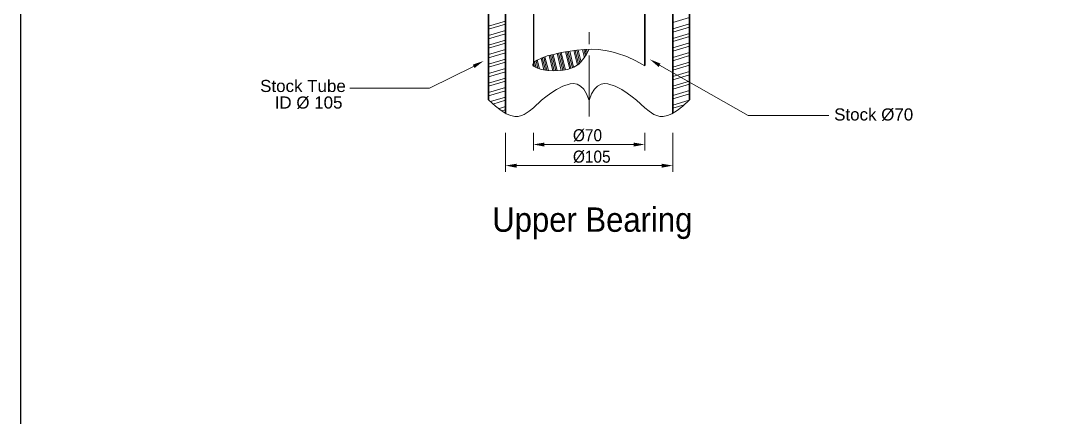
# Model space of a CAD drawing. Header units: inches. Extents: x 12838 to 25100, y 14333 to 18831.
# Drawn here: x 12838 to 13575, y 16610 to 16891 of the extents above; entities that cross this region are included whole.
import ezdxf

# ---------------------------------------------------------------- set-up
doc = ezdxf.new("R2010")
doc.units = ezdxf.units.IN
doc.header["$MEASUREMENT"] = 0
for name, color, linetype in [('1', 50, 'Continuous'), ('PDF5_Geometry', 7, 'Continuous'), ('PDF5_Solid Fills', 7, 'Continuous'), ('PDF5_Text', 7, 'Continuous')]:
    doc.layers.add(name, color=color, linetype=linetype)
doc.styles.add('PDF Arial', font='arial.ttf')

msp = doc.modelspace()

# ---------------------------------------------------------------- linework, layer by layer
msp.add_lwpolyline([(12837.68468, 18310.24436), (20954.97252, 18310.24436), (20954.97252, 14778.63032), (12837.68468, 14778.63032)], close=True)
at = {"layer": '1'}
for p, q in [((13201.03497, 17230.17357), (13201.03497, 16859.67357)), ((13279.78497, 17230.17357), (13279.78497, 16859.67357)), ((13279.78497, 16859.29857), (13279.78497, 17199.84208))]:
    msp.add_line(p, q, dxfattribs=at)
at = {"layer": 'PDF5_Geometry', "lineweight": 18}
for p, q in [((13279.78497, 17095.17357), (13279.78497, 16859.29857)), ((13169.15997, 16887.42357), (13181.09179, 16890.98607)), ((13169.15997, 16885.17357), (13181.09179, 16888.73607)), ((13299.5577, 16889.86107), (13311.48952, 16893.42357)), ((13299.5577, 16885.36107), (13311.48952, 16888.92357)), ((13169.15997, 16880.67357), (13181.09179, 16884.23607)), ((13169.15997, 16878.42357), (13181.09179, 16881.98607)), ((13240.40997, 16874.67357), (13240.40997, 16883.11107)), ((13299.5577, 16883.11107), (13311.48952, 16886.67357)), ((13299.5577, 16878.61107), (13311.48952, 16882.17357)), ((13169.15997, 16873.92357), (13181.09179, 16877.48607)), ((13169.15997, 16871.67357), (13181.09179, 16875.23607)), ((13299.5577, 16876.36107), (13311.48952, 16879.92357)), ((13299.5577, 16871.86107), (13311.48952, 16875.42357)), ((13299.5577, 16869.61107), (13311.48952, 16873.17357)), ((13169.15997, 16867.17357), (13181.09179, 16870.73607)), ((13169.15997, 16864.92357), (13181.09179, 16868.48607)), ((13210.58043, 16866.23607), (13206.48952, 16864.73607)), ((13211.60315, 16855.92357), (13209.04633, 16865.67357)), ((13215.1827, 16867.36107), (13210.58043, 16866.23607)), ((13214.67133, 16855.73607), (13211.94406, 16866.61107)), ((13215.69406, 16855.73607), (13212.96679, 16866.79857)), ((13216.71679, 16855.73607), (13213.81906, 16867.17357)), ((13217.73952, 16855.73607), (13214.84179, 16867.36107)), ((13220.46679, 16868.67357), (13215.1827, 16867.36107)), ((13220.63724, 16855.92357), (13217.73952, 16868.11107)), ((13221.65997, 16856.11107), (13218.76224, 16868.29857)), ((13222.6827, 16856.11107), (13219.78497, 16868.48607)), ((13231.54633, 16870.36107), (13220.46679, 16868.67357)), ((13223.70543, 16856.29857), (13220.63724, 16868.67357)), ((13226.60315, 16857.04857), (13223.70543, 16869.23607)), ((13227.45543, 16857.42357), (13224.5577, 16869.42357)), ((13228.47815, 16857.79857), (13225.58043, 16869.42357)), ((13229.33043, 16858.17357), (13226.60315, 16869.61107)), ((13232.0577, 16859.67357), (13229.50088, 16869.98607)), ((13232.90997, 16860.42357), (13230.52361, 16870.17357)), ((13237.00088, 16870.73607), (13231.54633, 16870.36107)), ((13233.76224, 16861.17357), (13231.54633, 16870.36107)), ((13234.61452, 16861.92357), (13232.56906, 16870.36107)), ((13237.00088, 16864.92357), (13235.63724, 16870.54857)), ((13235.97815, 16863.61107), (13238.19406, 16866.98607)), ((13237.6827, 16866.04857), (13236.48952, 16870.73607)), ((13242.28497, 16870.92357), (13237.00088, 16870.73607)), ((13238.36452, 16867.36107), (13237.51224, 16870.73607)), ((13238.19406, 16866.98607), (13240.40997, 16870.92357)), ((13239.04633, 16868.67357), (13238.53497, 16870.73607)), ((13240.40997, 16823.29857), (13240.40997, 16866.42357)), ((13247.0577, 16870.73607), (13242.28497, 16870.92357)), ((13251.65997, 16870.17357), (13247.0577, 16870.73607)), ((13255.75088, 16869.42357), (13251.65997, 16870.17357)), ((13259.67133, 16868.29857), (13255.75088, 16869.42357)), ((13267.00088, 16865.86107), (13259.67133, 16868.29857)), ((13273.47815, 16862.67357), (13267.00088, 16865.86107)), ((13299.5577, 16865.11107), (13311.48952, 16868.67357)), ((13299.5577, 16862.86107), (13311.48952, 16866.42357)), ((13169.15997, 16860.42357), (13181.09179, 16863.98607)), ((13169.15997, 16858.17357), (13181.09179, 16861.73607)), ((13201.20543, 16861.73607), (13200.52361, 16860.42357)), ((13200.52361, 16860.42357), (13200.52361, 16859.67357)), ((13200.52361, 16859.67357), (13201.03497, 16858.92357)), ((13201.71679, 16858.54857), (13201.03497, 16861.36107)), ((13201.03497, 16858.92357), (13203.25088, 16857.79857)), ((13203.42133, 16863.23607), (13201.20543, 16861.73607)), ((13202.90997, 16857.79857), (13201.71679, 16862.29857)), ((13203.9327, 16857.42357), (13202.73952, 16862.86107)), ((13206.48952, 16864.73607), (13203.42133, 16863.23607)), ((13205.12588, 16857.04857), (13203.59179, 16863.42357)), ((13208.36452, 16856.29857), (13206.31906, 16864.73607)), ((13209.38724, 16856.11107), (13207.17133, 16865.11107)), ((13210.40997, 16855.92357), (13208.19406, 16865.29857)), ((13225.06906, 16856.67357), (13229.50088, 16858.17357)), ((13229.50088, 16858.17357), (13233.08043, 16860.42357)), ((13233.08043, 16860.42357), (13235.97815, 16863.61107)), ((13279.78497, 16859.29857), (13273.47815, 16862.67357)), ((13299.5577, 16858.36107), (13311.48952, 16861.92357)), ((13299.5577, 16856.11107), (13311.48952, 16859.67357)), ((13169.15997, 16853.67357), (13181.09179, 16857.23607)), ((13169.15997, 16851.42357), (13181.09179, 16854.98607)), ((13203.25088, 16857.79857), (13206.48952, 16856.67357)), ((13206.48952, 16856.67357), (13210.75088, 16855.92357)), ((13210.75088, 16855.92357), (13215.35315, 16855.73607)), ((13215.35315, 16855.73607), (13220.29633, 16855.92357)), ((13220.29633, 16855.92357), (13225.06906, 16856.67357)), ((13299.5577, 16851.61107), (13311.48952, 16855.17357)), ((13299.5577, 16849.36107), (13311.48952, 16852.92357)), ((13169.15997, 16846.92357), (13181.09179, 16850.48607)), ((13169.15997, 16844.67357), (13181.09179, 16848.23607)), ((13169.15997, 16840.17357), (13181.09179, 16843.73607)), ((13217.22815, 16842.42357), (13221.83043, 16844.86107)), ((13221.83043, 16844.86107), (13226.94406, 16846.54857)), ((13226.94406, 16846.54857), (13229.33043, 16846.73607)), ((13229.33043, 16846.73607), (13231.88724, 16846.17357)), ((13231.88724, 16846.17357), (13234.27361, 16844.86107)), ((13234.27361, 16844.86107), (13236.48952, 16842.61107)), ((13244.15997, 16842.61107), (13246.37588, 16844.86107)), ((13246.37588, 16844.86107), (13248.76224, 16846.17357)), ((13248.76224, 16846.17357), (13251.31906, 16846.73607)), ((13251.31906, 16846.73607), (13253.70543, 16846.54857)), ((13253.70543, 16846.54857), (13258.81906, 16844.86107)), ((13258.81906, 16844.86107), (13263.42133, 16842.42357)), ((13299.5577, 16844.86107), (13311.48952, 16848.42357)), ((13299.5577, 16842.61107), (13311.48952, 16846.17357)), ((13169.15997, 16837.92357), (13181.09179, 16841.48607)), ((13170.35315, 16833.79857), (13181.09179, 16836.98607)), ((13206.65997, 16834.73607), (13209.72815, 16837.17357)), ((13209.72815, 16837.17357), (13213.3077, 16839.79857)), ((13213.3077, 16839.79857), (13217.22815, 16842.42357)), ((13236.48952, 16842.61107), (13238.53497, 16839.23607)), ((13238.53497, 16839.23607), (13240.40997, 16834.54857)), ((13240.40997, 16834.54857), (13242.11452, 16839.23607)), ((13242.11452, 16839.23607), (13244.15997, 16842.61107)), ((13263.42133, 16842.42357), (13267.34179, 16839.79857)), ((13267.34179, 16839.79857), (13270.92133, 16837.17357)), ((13270.92133, 16837.17357), (13273.98952, 16834.73607)), ((13299.5577, 16838.11107), (13311.48952, 16841.67357)), ((13299.5577, 16835.86107), (13311.48952, 16839.42357)), ((13169.15997, 16835.11107), (13173.9327, 16830.61107)), ((13172.22815, 16832.11107), (13181.09179, 16834.73607)), ((13173.9327, 16830.61107), (13178.02361, 16827.42357)), ((13176.14861, 16828.73607), (13181.09179, 16830.23607)), ((13197.79633, 16827.04857), (13200.86452, 16829.48607)), ((13200.86452, 16829.48607), (13206.65997, 16834.73607)), ((13273.98952, 16834.73607), (13279.78497, 16829.48607)), ((13279.78497, 16829.48607), (13282.85315, 16827.04857)), ((13299.5577, 16831.36107), (13311.31906, 16834.73607)), ((13299.5577, 16829.11107), (13307.73952, 16831.54857)), ((13302.62588, 16827.42357), (13306.71679, 16830.61107)), ((13306.71679, 16830.61107), (13311.48952, 16835.11107)), ((13178.02361, 16827.42357), (13181.60315, 16825.17357)), ((13178.36452, 16827.23607), (13181.09179, 16827.98607)), ((13181.60315, 16825.17357), (13184.84179, 16823.86107)), ((13184.84179, 16823.86107), (13187.73952, 16823.29857)), ((13187.73952, 16823.29857), (13190.12588, 16823.29857)), ((13190.12588, 16823.29857), (13192.34179, 16823.86107)), ((13192.34179, 16823.86107), (13194.38724, 16824.61107)), ((13194.38724, 16824.61107), (13197.79633, 16827.04857)), ((13282.85315, 16827.04857), (13286.26224, 16824.61107)), ((13286.26224, 16824.61107), (13288.3077, 16823.86107)), ((13288.3077, 16823.86107), (13290.52361, 16823.29857)), ((13290.52361, 16823.29857), (13292.90997, 16823.29857)), ((13292.90997, 16823.29857), (13295.8077, 16823.86107)), ((13295.8077, 16823.86107), (13299.04633, 16825.17357)), ((13299.04633, 16825.17357), (13302.62588, 16827.42357)), ((13181.09179, 16811.67357), (13181.09179, 16783.92357)), ((13200.86452, 16811.67357), (13200.86452, 16799.11107)), ((13279.78497, 16811.67357), (13279.78497, 16799.11107)), ((13299.5577, 16811.67357), (13299.5577, 16783.92357)), ((13208.70543, 16803.42357), (13271.94406, 16803.42357)), ((13188.9327, 16788.42357), (13291.71679, 16788.42357))]:
    msp.add_line(p, q, dxfattribs=at)
at = {"layer": 'PDF5_Geometry', "lineweight": 35}
for p, q in [((13169.15997, 16942.92357), (13169.15997, 16835.11107)), ((13181.09179, 16825.54857), (13181.09179, 16942.92357)), ((13299.5577, 16825.54857), (13299.5577, 16942.92357)), ((13311.48952, 16942.92357), (13311.48952, 16835.11107))]:
    msp.add_line(p, q, dxfattribs=at)
at = {"layer": 'PDF5_Geometry', "color": 142, "lineweight": 18, "true_color": 0x2d9ce4}
for points in [[(13158.50656, 16858.82982), (13127.19406, 16843.45482), (13070.75656, 16843.45482)], [(13290.26793, 16859.57982), (13353.08043, 16823.95482), (13410.26793, 16823.95482)]]:
    msp.add_lwpolyline(points, dxfattribs=at)
at = {"layer": 'PDF5_Solid Fills', "color": 142, "true_color": 0x2d9ce4, "transparency": 33554559}
for points in [[(13157.90997, 16860.04857), (13165.58043, 16862.67357), (13159.10315, 16857.61107)], [(13290.86452, 16860.79857), (13283.36452, 16863.79857), (13289.67133, 16858.36107)]]:
    msp.add_solid(points, dxfattribs=at)
at = {"layer": 'PDF5_Solid Fills', "transparency": 33554559}
for points in [[(13208.70543, 16804.73607), (13208.70543, 16801.92357), (13200.86452, 16803.42357)], [(13271.94406, 16804.73607), (13271.94406, 16801.92357), (13279.78497, 16803.42357)], [(13188.9327, 16789.73607), (13188.9327, 16786.92357), (13181.09179, 16788.42357)], [(13291.71679, 16789.73607), (13291.71679, 16786.92357), (13299.5577, 16788.42357)]]:
    msp.add_solid(points, dxfattribs=at)

# ---------------------------------------------------------------- texts
at = {"layer": 'PDF5_Text', "style": 'PDF Arial', "width": 0.909091}
for s, height, p in [('Ø70', 8.589844, (13228.88558, 16805.67394)), ('Ø105', 8.589844, (13228.88558, 16790.48194)), ('Upper Bearing', 17.3139038, (13171.73806, 16741.42354))]:
    msp.add_text(s, height=height, dxfattribs=at).set_placement(p)
at = {"layer": 'PDF5_Text', "char_height": 8.589844, "attachment_point": 7, "style": 'PDF Arial'}
for s, insert in [('Stock Tube', (13007.26171, 16840.51254)), ('ID Ø 105', (13017.57272, 16828.55705))]:
    msp.add_mtext(s, dxfattribs=dict(at, insert=insert))
at = {"layer": 'PDF5_Text', "insert": (13413.94826, 16820.08609), "char_height": 8.589844, "width": 61.5878906, "attachment_point": 7, "style": 'PDF Arial'}
msp.add_mtext('Stock Ø70', dxfattribs=at)

doc.saveas('drawing.dxf')
